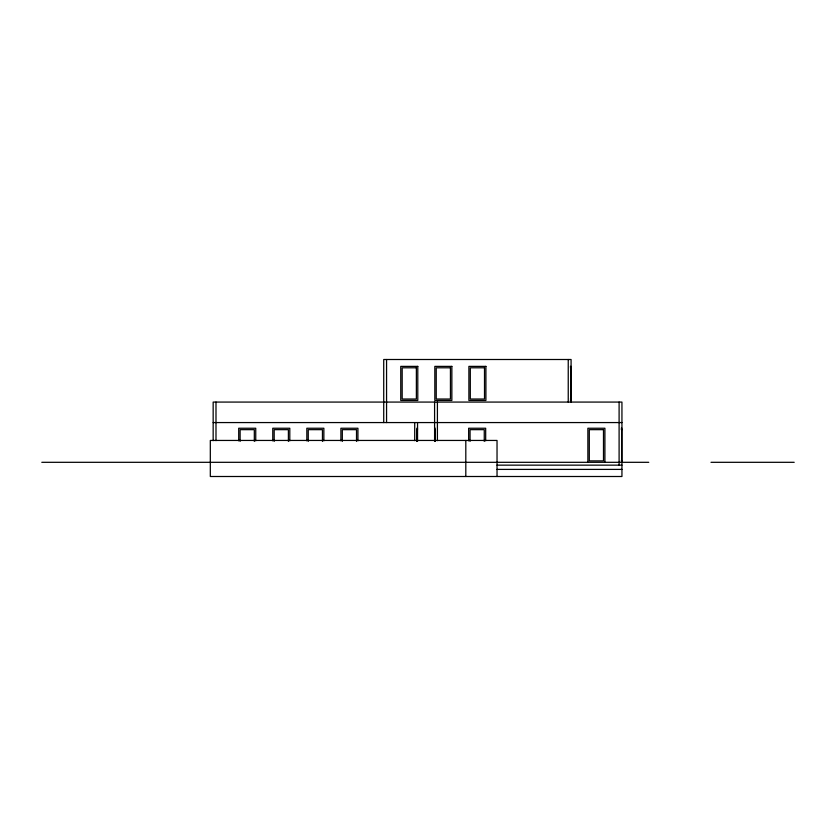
<?xml version="1.0" encoding="UTF-8"?>
<svg xmlns="http://www.w3.org/2000/svg" width="836" height="836" viewBox="0 0 836 836"><rect width="100%" height="100%" fill="white"/><g stroke="black" fill="none" stroke-linecap="round" stroke-linejoin="round"><path stroke-width="1.25" d="M570.371 366.377L571.082 366.377M570.371 367.798L571.082 367.798M570.371 399.023L571.082 399.023M570.371 400.444L571.082 400.444M383.536 402.074L213.159 402.074L213.159 440.635M383.724 402.074L621.942 402.074L621.942 476.499L210.317 476.499L210.317 440.447L497.033 440.447L497.033 476.499M213.159 422.567L621.942 422.567M417.551 428.241L416.84 428.241L416.84 441.377M434.584 428.241L435.295 428.241M621.232 428.241L621.942 428.241M416.84 429.662L417.551 429.662M434.584 429.662L435.295 429.662M621.232 429.662L621.942 429.662M621.232 460.887L621.942 460.887M41.8 462.308L648.757 462.308M710.997 462.308L794.2 462.308M497.033 465.15L621.942 465.15M497.033 469.404L621.942 469.404M621.66 429.662L621.66 460.887M619.1 402.074L619.1 465.15M604.909 462.308L604.909 428.241L587.875 428.241L587.875 462.308M571.082 402.074L571.082 359.501L383.724 359.501L383.724 422.567M570.8 367.798L570.8 399.023M570.654 367.798L570.654 399.023M568.24 359.501L568.24 402.074M485.674 440.865L485.674 428.241L468.651 428.241L468.651 440.865M484.263 441.377L484.263 429.662L470.062 429.662L470.062 441.377M465.809 440.447L465.809 476.499M437.416 402.074L437.416 440.635M435.002 429.662L435.002 441.377M434.866 429.662L434.866 441.377M434.584 402.074L434.584 441.377M417.551 422.567L417.551 441.377M417.268 429.662L417.268 441.377M417.122 429.662L417.122 441.377M414.708 422.567L414.708 440.635M386.566 359.501L386.566 422.567M357.933 440.865L357.933 428.241L340.9 428.241L340.9 440.865M356.512 441.377L356.512 429.662L342.321 429.662L342.321 441.377M323.866 440.865L323.866 428.241L306.833 428.241L306.833 440.865M322.445 441.377L322.445 429.662L308.254 429.662L308.254 441.377M289.799 440.865L289.799 428.241L272.766 428.241L272.766 440.865M288.389 441.377L288.389 429.662L274.187 429.662L274.187 441.377M255.743 440.865L255.743 428.241L238.709 428.241L238.709 440.865M254.322 441.377L254.322 429.662L240.12 429.662L240.12 441.377M215.991 402.074L215.991 440.635M417.791 366.377L400.757 366.377L400.757 400.444L417.791 400.444L417.791 366.377M451.858 366.377L434.825 366.377L434.825 400.444L451.858 400.444L451.858 366.377M485.915 366.377L468.891 366.377L468.891 400.444L485.915 400.444L485.915 366.377M416.37 367.798L402.179 367.798L402.179 399.023L416.37 399.023L416.37 367.798M450.437 367.798L436.235 367.798L436.235 399.023L450.437 399.023L450.437 367.798M484.504 367.798L470.302 367.798L470.302 399.023L484.504 399.023L484.504 367.798M603.487 429.662L589.296 429.662L589.296 460.887L603.487 460.887L603.487 429.662"/></g></svg>
